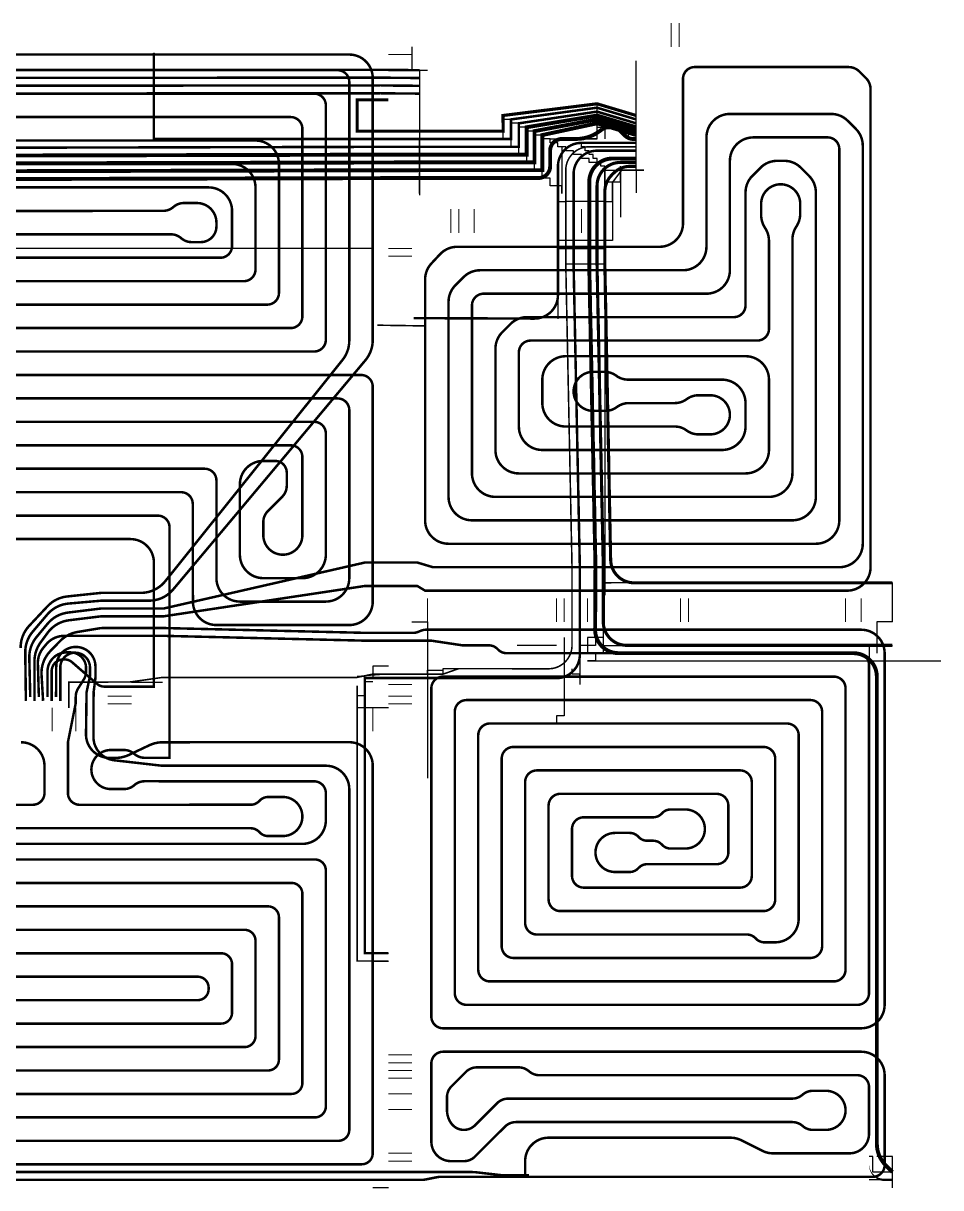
# Model space of a CAD drawing. Header units: inches. Extents: x 11970 to 30357, y 2676 to 17607.
# Drawn here: x 24487 to 30357, y 3125 to 10575 of the extents above; entities that cross this region are included whole.
import ezdxf

# ---------------------------------------------------------------- set-up
doc = ezdxf.new("R2010")
doc.units = ezdxf.units.IN
doc.header["$MEASUREMENT"] = 0
doc.layers.get('0').update_dxf_attribs({"true_color": 0xc2ced6})
for name, color, linetype, true_color in [('Electro Grid', 7, 'Continuous', 0xc2ced6), ('Electro Schematic', 7, 'Continuous', 0xc2ced6), ('HF Pipes Schematic', 1, 'Continuous', 0xff0000)]:
    doc.layers.add(name, color=color, linetype=linetype, true_color=true_color)
doc.layers.add('Holes', color=50, linetype='Continuous', lineweight=5)

msp = doc.modelspace()

# ---------------------------------------------------------------- linework, layer by layer
msp.add_line((26823, 3125, 267), (26723, 3125, 267))
at = {"layer": 'Electro Grid'}
for p, q in [((25323, 10385, 267), (25323, 9835, 267)), ((26973, 10425, 267), (26973, 10275, 267)), ((28408, 10310, 267), (28408, 10335, 267)), ((28408, 10285, 267), (28408, 10310, 267)), ((28408, 10260, 267), (28408, 10285, 267)), ((26973, 10275, 267), (27073, 10275, 267)), ((26973, 10275, 267), (27023, 10275, 267)), ((27023, 10275, 267), (27023, 10225, 267)), ((27023, 10225, 267), (27023, 10175, 267)), ((28408, 10235, 267), (28408, 10260, 267)), ((28408, 10210, 267), (28408, 10235, 267)), ((28408, 10185, 267), (28408, 10210, 267)), ((27023, 10175, 267), (27023, 10125, 267)), ((28408, 10160, 267), (28408, 10185, 267)), ((28408, 10135, 267), (28408, 10160, 267)), ((28408, 10110, 267), (28408, 10135, 267)), ((27023, 10125, 267), (27023, 10075, 267)), ((27023, 10075, 267), (27023, 10025, 267)), ((28158, 10035, 267), (28158, 10060, 267)), ((28408, 10085, 267), (28408, 10110, 267)), ((28408, 10060, 267), (28408, 10085, 267)), ((28408, 10035, 267), (28408, 10060, 267)), ((27023, 10025, 267), (27023, 9975, 267)), ((27558, 9960, 267), (27558, 9985, 267)), ((28158, 10010, 267), (28158, 10035, 267)), ((28158, 9985, 267), (28158, 10010, 267)), ((28158, 9960, 267), (28158, 9985, 267)), ((28408, 10010, 267), (28408, 10035, 267)), ((28408, 9985, 267), (28408, 10010, 267)), ((28408, 9960, 267), (28408, 9985, 267)), ((27023, 9975, 267), (27023, 9925, 267)), ((27023, 9925, 267), (27023, 9875, 267)), ((27608, 9960, 267), (27558, 9960, 267)), ((27608, 9935, 267), (27608, 9960, 267)), ((27658, 9935, 267), (27608, 9935, 267)), ((27658, 9910, 267), (27658, 9935, 267)), ((27708, 9910, 267), (27658, 9910, 267)), ((27708, 9885, 267), (27708, 9910, 267)), ((28158, 9935, 267), (28158, 9960, 267)), ((28158, 9910, 267), (28158, 9935, 267)), ((28158, 9835, 267), (28158, 9910, 267)), ((28158, 9910, 267), (28258, 9910, 267)), ((28158, 9910, 267), (28208, 9910, 267)), ((28208, 9910, 267), (28208, 9835, 267)), ((28258, 9910, 267), (28358, 9910, 267)), ((28258, 9910, 267), (28283, 9910, 267)), ((28358, 9910, 267), (28358, 9835, 267)), ((28408, 9935, 267), (28408, 9960, 267)), ((28408, 9910, 267), (28408, 9935, 267)), ((28408, 9885, 267), (28408, 9910, 267)), ((26723, 9835, 267), (26723, 9885, 267)), ((26723, 9885, 267), (26823, 9885, 267)), ((26723, 9785, 267), (26723, 9835, 267)), ((26973, 9885, 267), (27073, 9885, 267)), ((27023, 9875, 267), (27023, 9825, 267)), ((27023, 9785, 267), (27023, 9835, 267)), ((27558, 9835, 267), (27558, 9885, 267)), ((27608, 9835, 267), (27558, 9835, 267)), ((27608, 9785, 267), (27608, 9835, 267)), ((27758, 9885, 267), (27708, 9885, 267)), ((27758, 9860, 267), (27758, 9885, 267)), ((27808, 9860, 267), (27758, 9860, 267)), ((27808, 9835, 267), (27808, 9860, 267)), ((27858, 9835, 267), (27808, 9835, 267)), ((27858, 9810, 267), (27858, 9835, 267)), ((27858, 9835, 267), (28158, 9835, 267)), ((28158, 9835, 267), (28058, 9835, 267)), ((28158, 9835, 267), (28108, 9835, 267)), ((28408, 9860, 267), (28408, 9885, 267)), ((28408, 9835, 267), (28408, 9860, 267)), ((28408, 9810, 267), (28408, 9835, 267)), ((26723, 9785, 267), (25323, 9785, 267)), ((27023, 9785, 267), (26723, 9785, 267)), ((27023, 9825, 267), (27023, 9775, 267)), ((27023, 9735, 267), (27023, 9785, 267)), ((27023, 9775, 267), (27023, 9725, 267)), ((27658, 9785, 267), (27608, 9785, 267)), ((27658, 9735, 267), (27658, 9785, 267)), ((27908, 9810, 267), (27858, 9810, 267)), ((27908, 9785, 267), (27908, 9810, 267)), ((27958, 9785, 267), (27908, 9785, 267)), ((27958, 9785, 267), (27933, 9785, 267)), ((27933, 9785, 267), (27933, 9485, 267)), ((27958, 9760, 267), (27958, 9785, 267)), ((28008, 9760, 267), (27958, 9760, 267)), ((28008, 9735, 267), (28008, 9760, 267)), ((28058, 9810, 267), (28033, 9810, 267)), ((28058, 9785, 267), (28058, 9810, 267)), ((28083, 9785, 267), (28058, 9785, 267)), ((28083, 9760, 267), (28083, 9785, 267)), ((28108, 9760, 267), (28083, 9760, 267)), ((28108, 9735, 267), (28108, 9760, 267)), ((28408, 9785, 267), (28408, 9810, 267)), ((28408, 9760, 267), (28408, 9785, 267)), ((28408, 9735, 267), (28408, 9760, 267)), ((27023, 9685, 267), (27023, 9735, 267)), ((27023, 9725, 267), (27023, 9675, 267)), ((27023, 9635, 267), (27023, 9685, 267)), ((27708, 9735, 267), (27658, 9735, 267)), ((27708, 9685, 267), (27708, 9735, 267)), ((27758, 9685, 267), (27708, 9685, 267)), ((27758, 9635, 267), (27758, 9685, 267)), ((28058, 9735, 267), (28008, 9735, 267)), ((28058, 9710, 267), (28058, 9735, 267)), ((28108, 9710, 267), (28058, 9710, 267)), ((28133, 9735, 267), (28108, 9735, 267)), ((28108, 9685, 267), (28108, 9710, 267)), ((28158, 9685, 267), (28108, 9685, 267)), ((28133, 9710, 267), (28133, 9735, 267)), ((28158, 9710, 267), (28133, 9710, 267)), ((28158, 9685, 267), (28158, 9710, 267)), ((28183, 9685, 267), (28158, 9685, 267)), ((28183, 9660, 267), (28183, 9685, 267)), ((28408, 9710, 267), (28408, 9735, 267)), ((28408, 9685, 267), (28408, 9710, 267)), ((27023, 9675, 267), (27023, 9625, 267)), ((27023, 9585, 267), (27023, 9635, 267)), ((27023, 9625, 267), (27023, 9475, 267)), ((27808, 9635, 267), (27758, 9635, 267)), ((27808, 9585, 267), (27808, 9635, 267)), ((28208, 9660, 267), (28183, 9660, 267)), ((28208, 9635, 267), (28208, 9660, 267)), ((28208, 9660, 267), (28208, 9560, 267)), ((28208, 9435, 267), (28208, 9635, 267)), ((28208, 9635, 267), (28458, 9635, 267)), ((28208, 9635, 267), (28208, 9625, 267)), ((28308, 9560, 267), (28308, 9660, 267)), ((28408, 9635, 267), (28308, 9635, 267)), ((28308, 9635, 267), (28308, 9335, 267)), ((28408, 9660, 267), (28408, 9685, 267)), ((28408, 9635, 267), (28408, 9660, 267)), ((28458, 9635, 267), (28408, 9635, 267)), ((27023, 9535, 267), (27023, 9585, 267)), ((27858, 9585, 267), (27808, 9585, 267)), ((27858, 9535, 267), (27858, 9585, 267)), ((28208, 9560, 267), (28308, 9560, 267)), ((28258, 9533, 267), (28258, 9558, 267)), ((27023, 9485, 267), (27023, 9535, 267)), ((27908, 9535, 267), (27858, 9535, 267)), ((27933, 9535, 267), (27908, 9535, 267)), ((27933, 9485, 267), (27933, 9535, 267)), ((28258, 9433, 267), (28258, 9533, 267)), ((27908, 9185, 267), (27908, 9435, 267)), ((27908, 9435, 267), (27958, 9435, 267)), ((28008, 9435, 267), (27958, 9435, 267)), ((27958, 9185, 267), (27958, 9435, 267)), ((28058, 9435, 267), (28008, 9435, 267)), ((28008, 9185, 267), (28008, 9435, 267)), ((28108, 9435, 267), (28058, 9435, 267)), ((28158, 9435, 267), (28108, 9435, 267)), ((28108, 9185, 267), (28108, 9435, 267)), ((28208, 9435, 267), (28158, 9435, 267)), ((28158, 9185, 267), (28158, 9435, 267)), ((28208, 9185, 267), (28208, 9435, 267)), ((28208, 9435, 267), (28258, 9435, 267)), ((28258, 9435, 267), (28258, 9385, 267)), ((28258, 9385, 267), (28258, 9235, 267)), ((27958, 9185, 267), (27908, 9185, 267)), ((27908, 9185, 267), (27908, 8685, 267)), ((27908, 9185, 267), (27908, 9135, 267)), ((28008, 9185, 267), (27958, 9185, 267)), ((28058, 9185, 267), (28008, 9185, 267)), ((28108, 9185, 267), (28058, 9185, 267)), ((28158, 9185, 267), (28108, 9185, 267)), ((28208, 9185, 267), (28158, 9185, 267)), ((28258, 9185, 267), (28208, 9185, 267)), ((28208, 9185, 267), (28208, 6915.5, 267)), ((28258, 9235, 267), (28258, 9185, 267)), ((26723, 9135, 267), (22587.8, 9135, 267)), ((27908, 9135, 267), (27958, 9135, 267)), ((27958, 9135, 267), (28008, 9135, 267)), ((27958, 9135, 267), (27958, 9035, 267)), ((28008, 9135, 267), (28058, 9135, 267)), ((28058, 9135, 267), (28108, 9135, 267)), ((28108, 9135, 267), (28158, 9135, 267)), ((28158, 9135, 267), (28208, 9135, 267)), ((27958, 9035, 267), (28008, 9035, 267)), ((28008, 9035, 267), (28058, 9035, 267)), ((28058, 9035, 267), (28108, 9035, 267)), ((28108, 9035, 267), (28158, 9035, 267)), ((28158, 9035, 267), (28208, 9035, 267)), ((27948, 7095, 267), (27898, 7095, 267)), ((27998, 7095, 267), (27948, 7095, 267)), ((28048, 7095, 267), (27998, 7095, 267)), ((28098, 7095, 267), (28048, 7095, 267)), ((28148, 7095, 267), (28098, 7095, 267)), ((28198, 7095, 267), (28148, 7095, 267)), ((28198, 6995, 267), (28198, 7095, 267)), ((28248, 6995, 267), (28198, 6995, 267)), ((28198, 6995, 267), (28198, 6645, 267)), ((28198, 6995, 267), (28248, 6995, 267)), ((29948, 6995, 267), (28248, 6995, 267)), ((30048, 6995, 267), (29948, 6995, 267)), ((30048, 6895, 267), (30048, 6995, 267)), ((30048, 6745, 267), (30048, 6895, 267)), ((26973, 6745, 267), (27073, 6745, 267)), ((27073, 6745, 267), (27073, 5745, 267)), ((28198, 6745, 280), (28198, 6595, 280)), ((30048, 6745, 267), (29948, 6745, 267)), ((29948, 6745, 267), (29948, 6695, 267)), ((27948, 6645, 267), (27948, 6145, 267)), ((28148, 6645, 267), (28098, 6645, 267)), ((28098, 6645, 267), (28098, 6595, 267)), ((28198, 6645, 267), (28148, 6645, 267)), ((28198, 6645, 267), (28148, 6645, 267)), ((28148, 6645, 267), (28148, 6595, 267)), ((29948, 6695, 267), (29948, 6645, 267)), ((29948, 6645, 267), (29948, 6595, 267)), ((27898, 6595, 267), (27648, 6595, 267)), ((28098, 6595, 267), (28048, 6595, 267)), ((28048, 6595, 267), (28048, 6545, 267)), ((28148, 6595, 267), (28098, 6595, 267)), ((28098, 6595, 267), (28098, 6545, 267)), ((28198, 6595, 280), (29948, 6595, 267)), ((28198, 6595, 280), (28198, 6545, 280)), ((29948, 6595, 267), (29898, 6595, 267)), ((29898, 6595, 267), (29898, 6545, 267)), ((29948, 6595, 267), (29948, 6545, 267)), ((29948, 6595, 267), (30048, 6595, 267)), ((28048, 6545, 267), (28048, 6395, 267)), ((28148, 6495, 280), (28098, 6495, 280)), ((28098, 6495, 267), (30356.7, 6495, 267)), ((28198, 6545, 280), (28148, 6545, 280)), ((28148, 6545, 280), (28148, 6495, 280)), ((29898, 6545, 267), (29898, 6495, 267)), ((26823, 6411, 267), (26623, 6395, 267)), ((26823, 6461, 267), (26723, 6461, 267)), ((26723, 6461, 267), (26723, 6411, 267)), ((26723, 6411, 267), (27073, 6411, 267)), ((26723, 6411, 267), (26723, 6386, 267)), ((26723, 6411, 267), (27073, 6411, 267)), ((26723, 6411, 267), (26823, 6411, 267)), ((27073, 6411, 267), (27073, 6436, 267)), ((27073, 6436, 267), (27173, 6436, 267)), ((27073, 6411, 267), (27173, 6411, 267)), ((27173, 6411, 267), (27173, 6446, 267)), ((27173, 6446, 267), (27273, 6446, 267)), ((27998, 6435, 267), (27998, 6445, 267)), ((27998, 6410, 267), (27998, 6435, 267)), ((28048, 6410, 267), (27998, 6410, 267)), ((28048, 6385, 267), (28048, 6410, 267)), ((25029, 6359, 280), (24779, 6359, 280)), ((24779, 6359, 280), (24779, 6195, 280)), ((25179, 6359, 280), (25029, 6359, 280)), ((25179, 6359, 280), (25379, 6359, 280)), ((26723, 6386, 267), (26673, 6386, 267)), ((26723, 6361, 267), (26673, 6361, 267)), ((26723, 6386, 267), (26823, 6386, 267)), ((26973, 6386, 267), (27073, 6386, 267)), ((28048, 6395, 267), (27998, 6395, 267)), ((28048, 6395, 267), (28048, 6345, 267)), ((28048, 6395, 267), (28048, 6370, 267)), ((28048, 6395, 267), (28048, 6385, 267)), ((26673, 6271.4), (26623, 6271.4)), ((26623, 6271.4), (26623, 6246.4)), ((26623, 6246.4), (26623, 6221.4)), ((26623, 6221.4), (26623, 6196.4)), ((26623, 6196.4), (26623, 6171.4)), ((26673, 6195, 267), (26623, 6195, 267)), ((26723, 6195, 267), (26673, 6195, 267)), ((26823, 6195, 267), (26723, 6195, 267)), ((26823, 6195, 267), (26773, 6195, 267)), ((27948, 6145, 267), (27898, 6145, 267)), ((27898, 6145, 267), (27898, 6095, 267)), ((26623, 6021.4), (26623, 5971.4)), ((26723, 4625.3, 267), (26673, 4625.3, 267)), ((26723, 4625.3, 267), (26773, 4625.3, 267)), ((26723, 4625.3, 267), (26723, 4575.3, 267)), ((26773, 4625.3, 267), (26823, 4625.3, 267)), ((26673, 4575.3, 267), (26623, 4575.3, 267)), ((26723, 4575.3, 267), (26673, 4575.3, 267)), ((26723, 4575.3, 267), (26823, 4575.3, 267)), ((29923, 3325, 267), (29898, 3325, 267)), ((29923, 3225, 267), (29923, 3325, 267)), ((30048, 3325, 267), (29948, 3325, 267)), ((30048, 3205, 267), (30048, 3325, 267)), ((29948, 3225, 267), (29923, 3225, 267)), ((30048, 3225, 267), (29948, 3225, 267)), ((30048, 3175, 267), (30048, 3205, 267)), ((30048, 3175, 267), (29898, 3175, 267)), ((30048, 3125, 267), (30048, 3175, 267))]:
    msp.add_line(p, q, dxfattribs=at)
at = {"layer": 'Electro Schematic', "color": 244, "ltscale": 0.1, "const_width": 25, "elevation": 267}
for points in [[(28408, 9885), (28158, 9960), (27758, 9885), (27758, 9685), (27023, 9685), (22715, 9675), (22415, 9675), (20906, 9675), (20906, 10200), (20506, 10200), (20523.4, 10449.4), (15899.5, 10446.6)], [(28408, 9910), (28158, 9985), (27708, 9910), (27708, 9735), (27023, 9735), (22715, 9725), (22415, 9725), (20956, 9725), (20956, 10250), (20506, 10250), (20506, 10474.7), (17789.5, 10463.5)], [(28408, 9860), (28158, 9935), (27808, 9860), (27808, 9635), (27023, 9635), (22715, 9625), (22415, 9625), (20856, 9625), (20856, 10175), (20506, 10175)]]:
    msp.add_lwpolyline(points, dxfattribs=at)
at = {"layer": 'Electro Schematic', "color": 252, "ltscale": 0.1, "const_width": 16, "elevation": 267}
for points in [[(28408, 9960), (28158, 10035), (27608, 9960), (27608, 9835), (27023, 9835), (26723, 9835), (25323, 9835), (25323, 10385)], [(28408, 9935), (28158, 10010), (27658, 9935), (27658, 9785), (27023, 9785), (22715, 9775)]]:
    msp.add_lwpolyline(points, dxfattribs=at)
at = {"layer": 'Electro Schematic', "color": 252, "const_width": 20, "elevation": 267}
msp.add_lwpolyline([(28408, 9985), (28158, 10060), (27555.8, 9985), (27558, 9885), (27073, 9885), (26623, 9885), (26623, 10085), (26823, 10085)], dxfattribs=at)
at = {"layer": 'Electro Schematic', "color": 244, "ltscale": 0.1, "const_width": 25, "elevation": 267}
for points in [[(28408, 9835), (28389.1, 9835, -0.198912), (28336, 9857), (28305, 9888, 0.198912), (28251.9, 9910), (28233, 9910, 0.162278), (28188, 9895), (28174.7, 9885, -0.162278), (28024.7, 9835), (27933, 9835, 0.414214), (27858, 9760), (27858, 9660, -0.414214), (27783, 9585), (27023.3, 9585, 0.000616), (27022.7, 9585), (23040.4, 9575.2, 0.147439)], [(28408, 9710), (28258, 9710, 0.414214), (28108, 9560), (28108, 9435), (28108, 9035), (28148, 7095), (28145.7, 6692.7, 0.409698), (28295.7, 6545), (29798, 6545, -0.414214), (29948, 6395), (29948, 3407.8, 0.198912), (30006.6, 3266.4), (30048, 3225)]]:
    msp.add_lwpolyline(points, format="xyb", dxfattribs=at)
at = {"layer": 'Electro Schematic', "color": 7, "ltscale": 0.1, "const_width": 10, "elevation": 267}
msp.add_lwpolyline([(28408, 9785), (28108, 9785, 0.414214), (27958, 9635), (27958, 9435), (27958, 9035), (27998, 7095), (27998, 6595.2, -0.414618), (27847.8, 6445.2), (27273, 6446), (27173, 6411), (26723, 6411), (26623, 6390), (25379, 6390), (25173, 6360.9), (24779, 6359), (24779, 6195)], format="xyb", dxfattribs=at)
at = {"layer": 'Electro Schematic', "color": 252, "ltscale": 0.1, "elevation": 267}
for points, const_width in [([(28408, 9760), (28158, 9760, 0.414214), (28008, 9610), (28008, 9435), (28008, 9036.5, 0.005154), (28008, 9033.5), (28048, 7095), (28048, 6535.2, -0.414514), (27897.8, 6385.2), (27073, 6386), (26673, 6386), (26673, 6195), (26673, 4625.3), (26823, 4625.3)], 16), ([(28408, 9810), (28058, 9810, 0.414214), (27908, 9660), (27908, 9435), (27908, 9135), (27908, 8835.6, -0.415362), (27757.4, 8685.6), (26985.6, 8688.6)], 16), ([(28408, 9685), (28308, 9685, 0.414214), (28158, 9535), (28158, 9435), (28158, 9036.5, 0.005154), (28158, 9033.5), (28198, 7095), (28198, 6745, 0.414214), (28348, 6595), (30048, 6595)], 20), ([(28408, 9660), (28370.1, 9660, 0.198912), (28264.1, 9616.1), (28251.9, 9603.9, 0.198912), (28208, 9497.9), (28208, 9435), (28208, 9036.5, 0.004901), (28208, 9033.5), (28245.1, 7142.1, 0.408483), (28395.1, 6995), (30048, 6995)], 20)]:
    msp.add_lwpolyline(points, format="xyb", dxfattribs=dict(at, const_width=const_width))
at = {"layer": 'Electro Schematic', "color": 7, "ltscale": 0.1, "const_width": 10, "elevation": 267}
for points in [[(28408, 9635), (28315.1, 9635), (28258, 9558), (28258, 9435), (28258, 9185)], [(26753, 8643.4), (27054.5, 8638.9)]]:
    msp.add_lwpolyline(points, dxfattribs=at)
at = {"layer": 'Electro Schematic', "elevation": 267}
msp.add_lwpolyline([(28408, 9635), (28408, 9491)], dxfattribs=at)
at = {"layer": 'Electro Schematic', "color": 7, "const_width": 10, "elevation": 267}
msp.add_lwpolyline([(26623, 6336.7), (26623, 4575.3), (26823, 4575.3)], dxfattribs=at)
at = {"layer": 'Electro Schematic', "color": 252, "elevation": 267}
msp.add_lwpolyline([(30048, 3175, 16, 16, 0), (29998, 3175, 16, 0, -0.414214), (29898, 3275, 0, 0, 0), (29898, 3325, 0, 0, 0)], format="xyseb", dxfattribs=at)
at = {"layer": 'HF Pipes Schematic', "color": 1, "ltscale": 0.1, "const_width": 16, "elevation": 316}
for points in [[(17873, 10350), (19340, 10350), (19440, 10300), (22215, 10325), (22315, 10275), (22765, 10275), (26773, 10277.1), (27023, 10275)], [(27023, 10225), (26773, 10227.1), (22765, 10225), (22275, 10225), (22175, 10275), (19365, 10275), (19265, 10325), (17948, 10325)]]:
    msp.add_lwpolyline(points, dxfattribs=at)
at = {"layer": 'HF Pipes Schematic', "color": 3, "extrusion": (-1.22465e-16, 0, -1), "const_width": 16, "elevation": -316}
for points in [[(-24504, 6240), (-24500, 6550.2, 0.180993), (-24547.4, 6682.1), (-24640.9, 6792.4, 0.197264), (-24775.8, 6862.3), (-24977.2, 6880.1, 0.022131), (-24994.9, 6880.9), (-25292.8, 6880.9, -0.221757), (-25446, 6952.4), (-26676.2, 8419.2, -0.176266), (-26723, 8547.8), (-26723, 10225, -0.414214), (-26573, 10375), (-22923, 10375, -0.414214)], [(-22998, 10275), (-26498, 10275, 0.414214), (-26573, 10200), (-26573, 8545.2, 0.170475), (-26529.1, 8420.2), (-25396.1, 7005.9, 0.227663), (-25240, 6930.9), (-24996.6, 6930.9, -0.026374), (-24975.5, 6929.8), (-24768, 6907.8, -0.179949), (-24643.1, 6845.7), (-24524.7, 6719.4, -0.195796), (-24470.6, 6578.6)], [(-22848, 8475), (-26348, 8475, -0.414214), (-26423, 8550), (-26423, 10050, -0.414214), (-26348, 10125), (-23148, 10125, -0.414214)], [(-23298, 9975), (-26198, 9975, 0.414214), (-26273, 9900), (-26273, 8700, 0.414214), (-26198, 8625), (-22998, 8625, 0.414214)], [(-23148, 8775), (-26048, 8775, -0.414214), (-26123, 8850), (-26123, 9675, -0.414214), (-25973, 9825), (-23523, 9825, -0.414214)], [(-23673, 9675), (-25823, 9675, 0.414214), (-25973, 9525), (-25973, 9000, 0.414214), (-25898, 8925), (-23298, 8925, 0.414214)], [(-23448, 9075), (-25748, 9075, -0.414214), (-25823, 9150), (-25823, 9375, -0.414214), (-25673, 9525), (-23964.4, 9525, 0.182676)], [(-23964.4, 9373.6), (-25382.1, 9375, -0.182676), (-25448.3, 9400, 0.182676), (-25514.4, 9425), (-25598, 9425, 0.414214), (-25723, 9300), (-25723, 9275, 0.414214), (-25623, 9175), (-25563.9, 9175, 0.182676), (-25497.7, 9200, -0.182676), (-25431.6, 9225), (-23673, 9225, 0.414214)]]:
    msp.add_lwpolyline(points, format="xyb", dxfattribs=at)
at = {"layer": 'HF Pipes Schematic', "color": 1, "extrusion": (-1.22465e-16, 0, -1), "const_width": 16, "elevation": -316}
msp.add_lwpolyline([(-24532, 6265), (-24525.8, 6515.1, 0.181181), (-24571.8, 6647.7), (-24643.3, 6733.9, 0.191307), (-24772.8, 6804.7), (-24973.9, 6829.4, 0.030602), (-24998.3, 6830.9), (-25386, 6830.9), (-26673, 7125), (-27008, 7125), (-27108, 7095), (-29708, 7095, -0.414214), (-29858, 7245), (-29858, 9792.9, -0.198912), (-29814.1, 9898.9), (-29761.9, 9951.1, -0.198912), (-29655.9, 9995), (-29008, 9995, -0.414214), (-28858, 9845), (-28858, 9145, 0.414214), (-28708, 8995), (-27410.1, 8995, -0.198912), (-27304.1, 8951.1), (-27251.9, 8898.9, -0.198912), (-27208, 8792.9), (-27208, 7545, -0.414214), (-27358, 7395), (-29408, 7395, -0.414214), (-29558, 7545), (-29558, 9492.9, -0.198912), (-29514.1, 9598.9), (-29461.9, 9651.1, -0.198912), (-29355.9, 9695), (-29310.1, 9695, -0.198912), (-29204.1, 9651.1), (-29151.9, 9598.9, -0.198912), (-29108, 9492.9), (-29108, 8770, 0.414214), (-29033, 8695), (-27710.1, 8695, -0.198912), (-27604.1, 8651.1), (-27551.9, 8598.9, -0.198912), (-27508, 8492.9), (-27508, 7845, -0.414214), (-27658, 7695), (-29108, 7695, -0.414214), (-29258, 7845), (-29258, 8295, -0.414214), (-29108, 8445), (-27958, 8445, -0.414214), (-27808, 8295), (-27808, 8145, -0.414214), (-27958, 7995), (-28656.2, 7995, 0.162278), (-28731.2, 7970, -0.162278), (-28806.2, 7945), (-28883, 7945, -0.414214), (-29008, 8070), (-29008, 8070, -0.414214), (-28883, 8195), (-28806.2, 8195, -0.162278), (-28731.2, 8170, 0.162278), (-28656.2, 8145), (-28360.5, 8145, -0.162278), (-28285.5, 8120, 0.162278), (-28210.5, 8095), (-28133, 8095, 0.414214), (-28008, 8220), (-28008, 8220, 0.414214), (-28133, 8345), (-28206.2, 8345, 0.162278), (-28281.2, 8320, -0.162278), (-28356.2, 8295), (-28958, 8295, 0.414214), (-29108, 8145), (-29108, 7995, 0.414214), (-28958, 7845), (-27808, 7845, 0.414214), (-27658, 7995), (-27658, 8470, 0.414214), (-27733, 8545), (-29183, 8545, -0.414214), (-29258, 8620), (-29258, 9182.9, -0.147477), (-29233, 9265.8, 0.147477), (-29208, 9348.7), (-29208, 9420, 0.414214), (-29333, 9545), (-29333, 9545, 0.414214), (-29458, 9420), (-29458, 9357.1, 0.147477), (-29433, 9274.2, -0.147477), (-29408, 9191.3), (-29408, 7695, 0.414214), (-29258, 7545), (-27508, 7545, 0.414214), (-27358, 7695), (-27358, 8770, 0.414214), (-27433, 8845), (-28858, 8845, -0.414214), (-29008, 8995), (-29008, 9695, 0.414214), (-29158, 9845), (-29633, 9845, 0.414214), (-29708, 9770), (-29708, 7395, 0.414214), (-29558, 7245), (-27208, 7245, 0.414214), (-27058, 7395), (-27058, 8935.9, 0.189969), (-27098.3, 9038.2), (-27153.5, 9097.3, 0.207886), (-27263.2, 9145), (-28558, 9145, -0.414214), (-28708, 9295), (-28708, 10220, 0.414214), (-28783, 10295), (-29766.6, 10295, 0.198912), (-29837.3, 10265.7), (-29878.7, 10224.3, 0.198912), (-29908, 10153.6), (-29908, 7095, 0.414214), (-29758, 6945), (-27058, 6945), (-27008, 6975), (-26673, 6975), (-25386, 6780.9), (-24998.3, 6780.9, -0.030602), (-24973.9, 6779.4), (-24780, 6755.6, -0.207406), (-24642.9, 6675), (-24597.4, 6612.7, -0.158918), (-24559, 6494.8), (-24559, 6240)], format="xyb", dxfattribs=at)
at = {"layer": 'HF Pipes Schematic', "color": 1, "ltscale": 0.1, "const_width": 16, "elevation": 316}
for points in [[(15709.2, 6628.6), (18786.7, 7621.3, 0.078988), (18807.7, 7632), (22295.3, 10160.7, -0.158134), (22339.3, 10175), (22765, 10175, 0.000129), (22765, 10175), (26772.7, 10177.1, -0.002202), (26773.3, 10177.1), (27023, 10175)], [(27023, 10125), (26773.3, 10127.1, 0.002202), (26772.7, 10127.1), (22765, 10125, -0.000129), (22765, 10125), (22389.7, 10125, 0.160506), (22345.1, 10110.3), (18857.9, 7532.3, -0.081317), (18836.3, 7521.2), (15759.2, 6528.6, -0.078169)]]:
    msp.add_lwpolyline(points, format="xyb", dxfattribs=at)
at = {"layer": 'HF Pipes Schematic', "color": 2, "const_width": 16, "elevation": 316}
for points in [[(22848, 8325), (26648, 8325, -0.414214), (26723, 8250), (26723, 6875, -0.414214), (26573, 6725), (25722.7, 6725, -0.413693), (25572.7, 6874.7), (25571.6, 7500.1, 0.413693), (25496.6, 7575), (23148, 7575, -0.414214)], [(23564.4, 7725), (25648, 7725, -0.414214), (25723, 7650), (25723, 7025, 0.414214), (25873, 6875), (26423, 6875, 0.414214), (26573, 7025), (26573, 8100, 0.414214), (26498, 8175), (22998, 8175, 0.414214)], [(23148, 8025), (26348, 8025, -0.414214), (26423, 7950), (26423, 7175, -0.414214), (26273, 7025), (26023, 7025, -0.414213), (25873, 7175), (25873, 7625, -0.414214), (26023, 7775), (26098, 7775, -0.414214), (26173, 7700), (26173, 7616.4, -0.198912), (26143.7, 7545.7), (26052.3, 7454.3, 0.198912), (26023, 7383.6), (26023, 7300, 0.414213), (26148, 7175), (26148, 7175, 0.414214), (26273, 7300), (26273, 7800, 0.414214), (26198, 7875), (23564.4, 7875, -0.182676)], [(22998, 7425), (25348, 7425, -0.414214), (25423, 7350), (25423, 6775), (25423, 6725), (25423, 5875.6), (25263.9, 5875.6, -0.182676), (25197.7, 5900.6, 0.182676), (25131.6, 5925.6), (25048, 5925.6, 0.414214), (24923, 5800.6), (24923, 5800.6, 0.414214), (25048, 5675.6), (25131.6, 5675.6, 0.182636), (25197.7, 5700.6, -0.182764), (25263.9, 5725.6), (26348, 5725, -0.414095), (26423, 5650), (26423, 5475, -0.414214), (26273, 5325), (22798, 5325, -0.414214)], [(24669, 6240), (24669, 6430, -0.414214), (24744, 6505), (24750.9, 6505, -0.180934), (24800.2, 6486.6), (24957.8, 6349.4, 0.180934), (25007.1, 6331), (25029, 6331), (25323, 6331), (25323, 6775), (25323, 7125, 0.414214), (25173, 7275), (22848, 7275, -0.414214)], [(23023, 5425), (25941.9, 5425, -0.198912), (25995, 5403), (26001, 5397, 0.198912), (26054.1, 5375), (26148, 5375, 0.414214), (26273, 5500), (26273, 5500, 0.414214), (26148, 5625), (26054.1, 5625, 0.198912), (26001, 5603), (25995.3, 5597.3, -0.2013), (25941.5, 5575.3), (24848, 5575, -0.414286), (24773, 5650), (24773, 5975), (24823, 6225), (24823, 6266.2, -0.141219), (24838.3, 6319.4), (24873.7, 6375.6, 0.141219), (24889, 6428.8), (24889, 6450, 0.414214), (24789, 6550), (24765, 6550, 0.414214), (24642, 6427), (24642, 6265)], [(24473, 5975, -0.414214), (24623, 5825), (24623, 5650, -0.414214), (24548, 5575), (23313.9, 5575, 0.182676)]]:
    msp.add_lwpolyline(points, format="xyb", dxfattribs=at)
at = {"layer": 'HF Pipes Schematic', "color": 3, "extrusion": (0, -1.22465e-16, -1), "const_width": 16, "elevation": -316}
msp.add_lwpolyline([(-24614, 6240), (-24604.2, 6407.1, 0.210442), (-24660.4, 6558.2), (-24723.1, 6622.8, 0.160327), (-24833.9, 6680.7), (-24973.9, 6703.9, 0.041022), (-24998.4, 6705.9), (-25386, 6705.9), (-26673, 6675), (-26983.6, 6675, -0.095415), (-27011.4, 6680.4), (-27034.6, 6689.6, 0.095415), (-27062.4, 6695), (-29848, 6695, 0.414214), (-29998, 6545), (-29998, 4295, 0.414214), (-29848, 4145), (-27173, 4145, 0.414214), (-27098, 4220), (-27098, 6320, 0.414214), (-27173, 6395), (-29673, 6395, 0.414214), (-29748, 6320), (-29748, 4520, 0.414214), (-29673, 4445), (-27473, 4445, 0.414214), (-27398, 4520), (-27398, 6020, 0.414214), (-27473, 6095), (-29373, 6095, 0.414214), (-29448, 6020), (-29448, 4845, 0.414214), (-29298, 4695), (-29229.1, 4695, 0.198912), (-29176, 4717), (-29170, 4723, -0.198912), (-29116.9, 4745), (-27773, 4745, 0.414214), (-27698, 4820), (-27698, 5720, 0.414214), (-27773, 5795), (-29073, 5795, 0.414214), (-29148, 5720), (-29148, 5120, 0.414214), (-29073, 5045), (-28073, 5045, 0.414214), (-27998, 5120), (-27998, 5420, 0.414214), (-28073, 5495), (-28516.9, 5495, -0.198912), (-28570, 5517), (-28576, 5523, 0.198912), (-28629.1, 5545), (-28723, 5545, 0.414214), (-28848, 5420), (-28848, 5420, 0.414214), (-28723, 5295), (-28629.1, 5295, 0.198912), (-28576, 5317), (-28570, 5323, -0.198912), (-28516.9, 5345), (-28479.1, 5345, 0.198912), (-28426, 5367), (-28420, 5373, -0.198912), (-28366.9, 5395), (-28273, 5395, -0.414214), (-28148, 5270), (-28148, 5270, -0.414214), (-28273, 5145), (-28366.9, 5145, -0.198912), (-28420, 5167), (-28426, 5173, 0.198912), (-28479.1, 5195), (-28923, 5195, -0.414214), (-28998, 5270), (-28998, 5570, -0.414214), (-28923, 5645), (-27923, 5645, -0.414214), (-27848, 5570), (-27848, 4970, -0.414214), (-27923, 4895), (-29223, 4895, -0.414214), (-29298, 4970), (-29298, 5870, -0.414214), (-29223, 5945), (-27623, 5945, -0.414214), (-27548, 5870), (-27548, 4670, -0.414214), (-27623, 4595), (-29523, 4595, -0.414214), (-29598, 4670), (-29598, 6170, -0.414214), (-29523, 6245), (-27323, 6245, -0.414214), (-27248, 6170), (-27248, 4370, -0.414214), (-27323, 4295), (-29823, 4295, -0.414214), (-29898, 4370), (-29898, 6470, -0.414214), (-29823, 6545), (-27579.1, 6545, 0.198912), (-27526, 6567), (-27520, 6573, -0.198912), (-27466.9, 6595), (-27303.6, 6595, 0.03724), (-27292.5, 6595.8), (-27103.5, 6624.2, -0.03724), (-27092.4, 6625), (-26673, 6625), (-25386, 6655.9), (-24986, 6655.9), (-24749.6, 6655.9, -0.223567), (-24634, 6601.5), (-24615, 6578.5, -0.182129), (-24580.7, 6478.5), (-24587, 6265)], format="xyb", dxfattribs=at)
at = {"layer": 'HF Pipes Schematic', "color": 5, "const_width": 16, "elevation": 316}
for points in [[(24724, 6240), (24724, 6453, -0.414214), (24819, 6548), (24819, 6548, -0.414214), (24914, 6453), (24914, 6398), (24892.2, 6295), (24888.7, 6027.6, 0.419391), (25038.7, 5875), (25078.1, 5875, 0.110971), (25163.6, 5894.2), (25293.7, 5955.8, -0.11087), (25379.2, 5975), (26573.5, 5975.5, -0.413244), (26723, 5825.5), (26723, 3345, -0.414214), (26653, 3275), (23173, 3275, -0.414214)], [(23323, 3425), (26503, 3425, 0.414214), (26573, 3495), (26573, 4925), (26573, 5675, 0.414214), (26423, 5825), (25384.4, 5825, -0.028491), (25361.7, 5826.3), (25069.1, 5859.8, -0.382597), (24936.2, 6009.5), (24937.2, 6287.1, -0.031541), (24938.3, 6302.8), (24947.9, 6376.9, 0.032474), (24949, 6393.1), (24949, 6460, 0.414214), (24824, 6585), (24823.3, 6585, 0.417197), (24698.3, 6458.7), (24697, 6265)], [(22843, 5225), (26353, 5225, -0.414214), (26423, 5155), (26423, 3645, -0.414214), (26353, 3575), (23473, 3575, -0.414214)], [(23623, 3725), (26203, 3725, 0.414214), (26273, 3795), (26273, 5005, 0.414214), (26203, 5075), (23023, 5075, 0.414214)], [(23145.9, 4925), (26053, 4925, -0.414214), (26123, 4855), (26123, 3945, -0.414214), (26053, 3875), (23773, 3875, -0.414214)], [(23923, 4025), (25903, 4025, 0.414214), (25973, 4095), (25973, 4705, 0.414214), (25903, 4775), (23623, 4775, 0.414214)], [(23773, 4625), (25753, 4625, -0.414214), (25823, 4555), (25823, 4245, -0.414214), (25753, 4175), (23943, 4175, -0.414214)], [(23943, 4325), (25603, 4325, 0.414214), (25673, 4395), (25673, 4405, 0.414214), (25603, 4475), (23923, 4475, 0.414214)]]:
    msp.add_lwpolyline(points, format="xyb", dxfattribs=at)
at = {"layer": 'HF Pipes Schematic', "elevation": 316}
for points in [[(27698, 3205, 16, 16, 0), (27698, 3295, 16, 16, -0.414214), (27848, 3445, 16, 16, 0), (27848, 3445, 16, 16, 0), (29012.6, 3445, 16, 16, -0.116434), (29079.7, 3429.2, 16, 16, 0), (29216.3, 3360.8, 16, 16, 0.116434), (29283.4, 3345, 16, 16, 0), (29773, 3345, 16, 16, 0.414214), (29898, 3470, 16, 16, 0), (29898, 3770, 16, 16, 0.414214), (29823, 3845, 16, 16, 0), (27788.9, 3845, 16, 16, -0.182676), (27722.7, 3870, 16, 16, 0.182676), (27656.6, 3895, 16, 16, 0), (27389.4, 3895, 16, 16, 0.198912), (27318.7, 3865.7, 16, 16, 0), (27227.3, 3774.3, 16, 16, 0.198912), (27198, 3703.6, 16, 16, 0), (27198, 3623, 16, 16, 0.14973), (27223.7, 3539, 16, 16, 0.471297), (27377.3, 3524.3, 16, 16, 0), (27518.7, 3665.7, 16, 16, -0.198912), (27589.4, 3695, 16, 16, 0), (29406.6, 3695, 16, 16, 0.182676), (29472.7, 3720, 16, 16, -0.182676), (29538.9, 3745, 16, 16, 0), (29623, 3745, 16, 16, -0.414214), (29748, 3620, 16, 16, 0), (29748, 3620, 16, 16, -0.414214), (29623, 3495, 16, 16, 0), (29539.4, 3495, 16, 16, -0.182676), (29473.3, 3520, 16, 16, 0.182676), (29407.1, 3545, 16, 16, 0), (27639.4, 3545, 16, 16, 0.198912), (27568.7, 3515.7, 16, 16, 0), (27377.3, 3324.3, 16, 16, -0.198912), (27306.6, 3295, 16, 16, 0), (27223, 3295, 16, 16, -0.414214), (27098, 3420, 16, 16, 0), (27098, 3920, 16, 16, -0.414214), (27173, 3995, 16, 16, 0), (29848, 3995, 16, 16, -0.414214), (29998, 3845, 16, 16, 0), (29998, 3270, 16, 16, -0.414214), (29923, 3195, 16, 16, 0), (27162.9, 3195, 16, 16, 0.049389), (27133.4, 3192.1, 16, 16, 0), (27062.6, 3177.9, 16, 16, -0.049389), (27033.1, 3175, 16, 16, 0), (26998, 3175, 16, 16, 0), (26723, 3175, 16, 16, 0), (23098, 3175, 16, 16, -0.414214)], [(15548, 3225, 16, 16, 0), (20278, 3225, 16, 16, 0), (20610.1, 3225, 16, 16, -0.052574), (20625.7, 3223.4, 16, 16, 0), (20750.9, 3196.6, 16, 16, 0.052574), (20766.6, 3195, 16, 16, 0), (22313, 3195, 16, 16, 0), (22468, 3245, 16, 16, 0), (23023.2, 3245, 16, 16, 0), (23118, 3225, 16, 16, 0), (26723, 3225, 16, 16, 0), (27072.8, 3225, 16, 16, 0), (27361.5, 3225, 16, 16, -0.028431), (27384.2, 3223.7, 16, 16, 0), (27536.7, 3206.3, 16, 16, 0.028431), (27559.4, 3205, 16, 16, 0), (27723, 3205, 0, 0, 0)]]:
    msp.add_lwpolyline(points, format="xyseb", dxfattribs=at)
at = {"layer": 'Holes'}
for p, q in [((28633, 10425, 267), (28633, 10575, 267)), ((28683, 10575, 267), (28683, 10425, 267)), ((26973, 10375, 267), (26823, 10375, 267)), ((26823, 10277.1, 316), (26973, 10277.1, 316)), ((26823, 10227.1, 316), (26973, 10227.1, 316)), ((26823, 10177.1, 316), (26973, 10177.1, 316)), ((26823, 10127.1, 316), (26973, 10127.1, 316)), ((26823, 9885, 267), (26973, 9885, 267)), ((26823, 9835, 267), (26973, 9835, 267)), ((26973, 9785, 267), (26823, 9785, 267)), ((26973, 9735, 267), (26823, 9735, 267)), ((26973, 9685, 267), (26823, 9685, 267)), ((26973, 9635, 267), (26823, 9635, 267)), ((26973, 9585, 267), (26823, 9585, 267)), ((27223, 9385, 267), (27223, 9235, 267)), ((27273, 9385, 267), (27273, 9235, 267)), ((27373, 9385, 267), (27373, 9235, 267)), ((27908, 9385, 267), (27908, 9235, 267)), ((27958, 9385, 267), (27958, 9235, 267)), ((28008, 9385, 267), (28008, 9235, 267)), ((28058, 9385, 267), (28058, 9235, 267)), ((28108, 9385, 267), (28108, 9235, 267)), ((28158, 9385, 267), (28158, 9235, 267)), ((28208, 9385, 267), (28208, 9235, 267)), ((26823, 9135, 267), (26973, 9135, 267)), ((26823, 9085, 267), (26973, 9085, 267)), ((26798, 7125, 316), (26948, 7125, 316)), ((25186, 6930.9, 316), (25036, 6930.9, 316)), ((26798, 6975, 316), (26948, 6975, 316)), ((25036, 6880.9, 316), (25186, 6880.9, 316)), ((27073, 6745, 267), (27073, 6895, 267)), ((27898, 6745, 267), (27898, 6895, 267)), ((27948, 6745, 267), (27948, 6895, 267)), ((27998, 6745, 267), (27998, 6895, 267)), ((28048, 6745, 267), (28048, 6895, 267)), ((28098, 6745, 267), (28098, 6895, 267)), ((28148, 6745, 267), (28148, 6895, 267)), ((28198, 6745, 267), (28198, 6895, 267)), ((29748, 6745, 267), (29748, 6895, 267)), ((29848, 6895, 267), (29848, 6745, 267)), ((25036, 6830.9, 316), (25186, 6830.9, 316)), ((25036, 6780.9, 316), (25186, 6780.9, 316)), ((25036, 6705.9, 316), (25186, 6705.9, 316)), ((25036, 6655.9, 316), (25186, 6655.9, 316)), ((26973, 6675, 316), (26823, 6675, 316)), ((25323, 6610.9, 316), (25323, 6460.9, 316)), ((25423, 6625, 316), (25423, 6475, 316)), ((26848, 6625, 316), (26823, 6625, 316)), ((26998, 6625, 316), (26848, 6625, 316)), ((25423, 6475, 316), (25423, 6115, 316)), ((26823, 6411, 267), (26973, 6411, 267)), ((25158, 6360.9, 316), (25008, 6360.9, 316)), ((25173, 6335.9, 316), (25023, 6335.9, 316)), ((26823, 6386, 267), (26973, 6386, 267)), ((26823, 6345, 267), (26973, 6345, 267)), ((25029, 6270, 267), (25179, 6270, 267)), ((26823, 6270, 267), (26973, 6270, 267)), ((24673, 6195, 316), (24673, 6045, 316)), ((24823, 6195, 316), (24823, 6045, 316)), ((24886, 6200.9, 316), (24886, 6050.9, 316)), ((25179, 6220, 267), (25029, 6220, 267)), ((26723, 6045, 267), (26723, 6195, 267)), ((26973, 6220, 267), (26823, 6220, 267)), ((24886, 6180.9, 316), (24886, 6030.9, 316)), ((24936, 6180.9, 316), (24936, 6030.9, 316)), ((25423, 6115, 316), (25423, 6015, 316)), ((26623, 6171.4, 280), (26623, 6021.4, 280)), ((26823, 3975, 267), (26973, 3975, 267)), ((26823, 3925, 267), (26973, 3925, 267)), ((26823, 3875, 267), (26973, 3875, 267)), ((26973, 3825, 267), (26823, 3825, 267)), ((26973, 3725, 267), (26823, 3725, 267)), ((26823, 3625, 267), (26973, 3625, 267)), ((26823, 3345, 267), (26973, 3345, 267)), ((26823, 3295, 267), (26973, 3295, 267)), ((26973, 3225, 316), (26823, 3225, 316)), ((26823, 3175, 316), (26973, 3175, 316))]:
    msp.add_line(p, q, dxfattribs=at)
at = {"layer": 'Holes', "extrusion": (-1, 0, 0)}
for p, q in [((28693, 6745, 267), (28693, 6895, 267)), ((28743, 6895, 267), (28743, 6745, 267))]:
    msp.add_line(p, q, dxfattribs=at)

doc.saveas('drawing.dxf')
